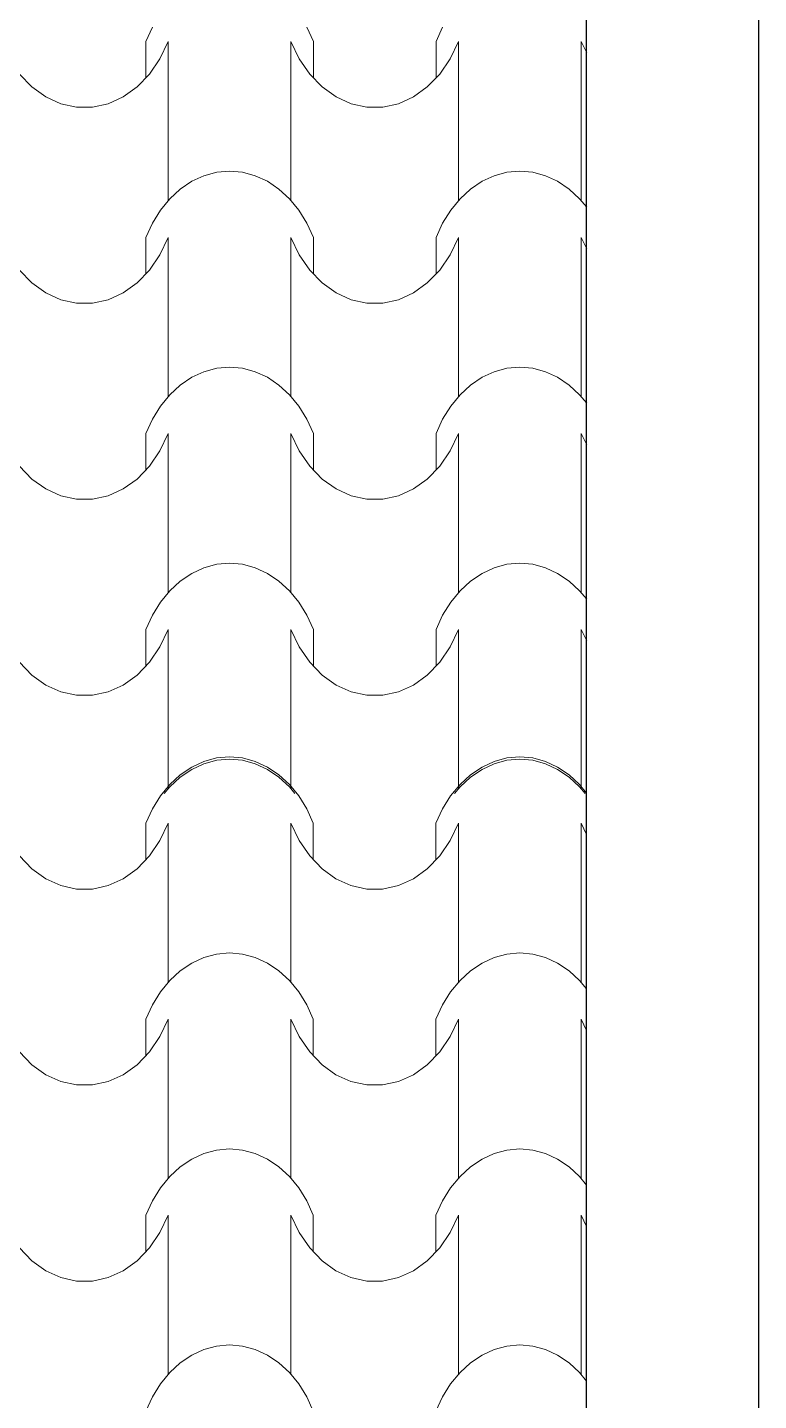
# Model space of a CAD drawing. Header units: millimetres. Extents: x 42452 to 2852333, y -419346 to 834876.
# Drawn here: x 2641725 to 2643426, y 655770 to 658967 of the extents above; entities that cross this region are included whole.
import ezdxf

# ---------------------------------------------------------------- set-up
doc = ezdxf.new("R2010")
doc.units = ezdxf.units.MM
doc.layers.add('M-2 keramitin shtrixi_Ном._пера__21_Pen_No__1', color=7, linetype='Continuous', lineweight=15)
doc.layers.add('memar', color=7, linetype='Continuous', lineweight=25)

# ---------------------------------------------------------------- blocks, each defined once
blk = doc.blocks.new('*X17')
at = {"layer": 'M-2 keramitin shtrixi_Ном._пера__21_Pen_No__1', "color": 7, "linetype": 'Continuous', "lineweight": 15}
for p, q in [((-244287.3, -1353510.1), (-244287.3, -1353428.7)), ((-244001.7, -1353510.1), (-244001.7, -1353428.7)), ((-243611.7, -1353510.1), (-243611.7, -1353428.7)), ((-243326.2, -1353510.1), (-243326.2, -1353428.7)), ((-244232.5, -1353465.7), (-244204.1, -1353452.6)), ((-244204.1, -1353452.6), (-244174.6, -1353444.6)), ((-244174.6, -1353444.6), (-244144.5, -1353441.9)), ((-244144.5, -1353441.9), (-244114.4, -1353444.6)), ((-244114.4, -1353444.6), (-244084.9, -1353452.6)), ((-244084.9, -1353452.6), (-244056.5, -1353465.7)), ((-243556.9, -1353465.7), (-243528.6, -1353452.6)), ((-243528.6, -1353452.6), (-243499, -1353444.6)), ((-243499, -1353444.6), (-243468.9, -1353441.9)), ((-243468.9, -1353441.9), (-243438.9, -1353444.6)), ((-243438.9, -1353444.6), (-243409.3, -1353452.6)), ((-243409.3, -1353452.6), (-243381, -1353465.7)), ((-244283.7, -1353506.2), (-244259.2, -1353483.6)), ((-244259.2, -1353483.6), (-244232.5, -1353465.7)), ((-244056.5, -1353465.7), (-244029.8, -1353483.6)), ((-244029.8, -1353483.6), (-244005.3, -1353506.2)), ((-243608.1, -1353506.2), (-243583.6, -1353483.6)), ((-243583.6, -1353483.6), (-243556.9, -1353465.7)), ((-243381, -1353465.7), (-243354.3, -1353483.6)), ((-243354.3, -1353483.6), (-243329.8, -1353506.2)), ((-244305.5, -1353532.8), (-244283.7, -1353506.2)), ((-244005.3, -1353506.2), (-243983.5, -1353532.8)), ((-243629.9, -1353532.8), (-243608.1, -1353506.2)), ((-243329.8, -1353506.2), (-243313.4, -1353526.1)), ((-244324.2, -1353563), (-244305.5, -1353532.8)), ((-243983.5, -1353532.8), (-243964.8, -1353563)), ((-243648.7, -1353563), (-243629.9, -1353532.8)), ((-244339.5, -1353596.3), (-244324.2, -1353563)), ((-243964.8, -1353563), (-243949.5, -1353596.3)), ((-243664, -1353596.3), (-243648.7, -1353563)), ((-244339.5, -1353681.3), (-244339.5, -1353596.3)), ((-244287.3, -1353596.3), (-244306.6, -1353636.8)), ((-244287.3, -1353781.3), (-244287.3, -1353596.3)), ((-244001.7, -1353781.3), (-244001.7, -1353596.3)), ((-243982.4, -1353636.8), (-244001.7, -1353596.3)), ((-243949.5, -1353681.3), (-243949.5, -1353596.3)), ((-243664, -1353681.3), (-243664, -1353596.3)), ((-243611.7, -1353596.3), (-243631, -1353636.8)), ((-243611.7, -1353781.3), (-243611.7, -1353596.3)), ((-243326.2, -1353781.3), (-243326.2, -1353596.3)), ((-243313.4, -1353623), (-243326.2, -1353596.3)), ((-244306.6, -1353636.8), (-244331, -1353672.5)), ((-243958, -1353672.5), (-243982.4, -1353636.8)), ((-243631, -1353636.8), (-243655.4, -1353672.5)), ((-244604.8, -1353702.4), (-244633.6, -1353672.5)), ((-244331, -1353672.5), (-244359.8, -1353702.4)), ((-243929.2, -1353702.4), (-243958, -1353672.5)), ((-243655.4, -1353672.5), (-243684.3, -1353702.4)), ((-244572.4, -1353725.6), (-244604.8, -1353702.4)), ((-244359.8, -1353702.4), (-244392.2, -1353725.6)), ((-243896.8, -1353725.6), (-243929.2, -1353702.4)), ((-243684.3, -1353702.4), (-243716.6, -1353725.6)), ((-244537.4, -1353741.5), (-244572.4, -1353725.6)), ((-244500.8, -1353749.6), (-244537.4, -1353741.5)), ((-244482.3, -1353749.6), (-244500.8, -1353749.6)), ((-244463.7, -1353749.6), (-244482.3, -1353749.6)), ((-244427.2, -1353741.5), (-244463.7, -1353749.6)), ((-244392.2, -1353725.6), (-244427.2, -1353741.5)), ((-243861.9, -1353741.5), (-243896.8, -1353725.6)), ((-243825.3, -1353749.6), (-243861.9, -1353741.5)), ((-243806.7, -1353749.6), (-243825.3, -1353749.6)), ((-243788.2, -1353749.6), (-243806.7, -1353749.6)), ((-243751.6, -1353741.5), (-243788.2, -1353749.6)), ((-243716.6, -1353725.6), (-243751.6, -1353741.5)), ((-244287.3, -1353966.4), (-244287.3, -1353781.3)), ((-244001.7, -1353966.4), (-244001.7, -1353781.3)), ((-243611.7, -1353966.4), (-243611.7, -1353781.3)), ((-243326.2, -1353966.4), (-243326.2, -1353781.3)), ((-244232.5, -1353922), (-244204.1, -1353908.9)), ((-244204.1, -1353908.9), (-244174.6, -1353901)), ((-244174.6, -1353901), (-244144.5, -1353898.3)), ((-244144.5, -1353898.3), (-244114.4, -1353901)), ((-244114.4, -1353901), (-244084.9, -1353908.9)), ((-244084.9, -1353908.9), (-244056.5, -1353922)), ((-243556.9, -1353922), (-243528.6, -1353908.9)), ((-243528.6, -1353908.9), (-243499, -1353901)), ((-243499, -1353901), (-243468.9, -1353898.3)), ((-243468.9, -1353898.3), (-243438.9, -1353901)), ((-243438.9, -1353901), (-243409.3, -1353908.9)), ((-243409.3, -1353908.9), (-243381, -1353922)), ((-244283.7, -1353962.5), (-244259.2, -1353940)), ((-244259.2, -1353940), (-244232.5, -1353922)), ((-244056.5, -1353922), (-244029.8, -1353940)), ((-244029.8, -1353940), (-244005.3, -1353962.5)), ((-243608.1, -1353962.5), (-243583.6, -1353940)), ((-243583.6, -1353940), (-243556.9, -1353922)), ((-243381, -1353922), (-243354.3, -1353940)), ((-243354.3, -1353940), (-243329.8, -1353962.5)), ((-244305.5, -1353989.1), (-244283.7, -1353962.5)), ((-244005.3, -1353962.5), (-243983.5, -1353989.1)), ((-243629.9, -1353989.1), (-243608.1, -1353962.5)), ((-243329.8, -1353962.5), (-243313.4, -1353982.4)), ((-244324.2, -1354019.4), (-244305.5, -1353989.1)), ((-243983.5, -1353989.1), (-243964.8, -1354019.4)), ((-243648.7, -1354019.4), (-243629.9, -1353989.1)), ((-244339.5, -1354052.6), (-244324.2, -1354019.4)), ((-243964.8, -1354019.4), (-243949.5, -1354052.6)), ((-243664, -1354052.6), (-243648.7, -1354019.4)), ((-244339.5, -1354137.7), (-244339.5, -1354052.6)), ((-244287.3, -1354052.6), (-244306.6, -1354093.1)), ((-244287.3, -1354237.7), (-244287.3, -1354052.6)), ((-244001.7, -1354237.7), (-244001.7, -1354052.6)), ((-243982.4, -1354093.1), (-244001.7, -1354052.6)), ((-243949.5, -1354137.7), (-243949.5, -1354052.6)), ((-243664, -1354137.7), (-243664, -1354052.6)), ((-243611.7, -1354052.6), (-243631, -1354093.1)), ((-243611.7, -1354237.7), (-243611.7, -1354052.6)), ((-243326.2, -1354237.7), (-243326.2, -1354052.6)), ((-243313.4, -1354079.3), (-243326.2, -1354052.6)), ((-244306.6, -1354093.1), (-244331, -1354128.8)), ((-243958, -1354128.8), (-243982.4, -1354093.1)), ((-243631, -1354093.1), (-243655.4, -1354128.8)), ((-244604.8, -1354158.8), (-244633.6, -1354128.8)), ((-244331, -1354128.8), (-244359.8, -1354158.8)), ((-243929.2, -1354158.8), (-243958, -1354128.8)), ((-243655.4, -1354128.8), (-243684.3, -1354158.8)), ((-244572.4, -1354182), (-244604.8, -1354158.8)), ((-244359.8, -1354158.8), (-244392.2, -1354182)), ((-243896.8, -1354182), (-243929.2, -1354158.8)), ((-243684.3, -1354158.8), (-243716.6, -1354182)), ((-244537.4, -1354197.9), (-244572.4, -1354182)), ((-244500.8, -1354205.9), (-244537.4, -1354197.9)), ((-244427.2, -1354197.9), (-244463.7, -1354205.9)), ((-244392.2, -1354182), (-244427.2, -1354197.9)), ((-243861.9, -1354197.9), (-243896.8, -1354182)), ((-243825.3, -1354205.9), (-243861.9, -1354197.9)), ((-243751.6, -1354197.9), (-243788.2, -1354205.9)), ((-243716.6, -1354182), (-243751.6, -1354197.9)), ((-244482.3, -1354205.9), (-244500.8, -1354205.9)), ((-244463.7, -1354205.9), (-244482.3, -1354205.9)), ((-243806.7, -1354205.9), (-243825.3, -1354205.9)), ((-243788.2, -1354205.9), (-243806.7, -1354205.9)), ((-244287.3, -1354422.8), (-244287.3, -1354237.7)), ((-244001.7, -1354422.8), (-244001.7, -1354237.7)), ((-243611.7, -1354422.8), (-243611.7, -1354237.7)), ((-243326.2, -1354422.8), (-243326.2, -1354237.7)), ((-244204.1, -1354365.3), (-244174.6, -1354357.3)), ((-244174.6, -1354357.3), (-244144.5, -1354354.6)), ((-244144.5, -1354354.6), (-244114.4, -1354357.3)), ((-244114.4, -1354357.3), (-244084.9, -1354365.3)), ((-243528.6, -1354365.3), (-243499, -1354357.3)), ((-243499, -1354357.3), (-243468.9, -1354354.6)), ((-243468.9, -1354354.6), (-243438.9, -1354357.3)), ((-243438.9, -1354357.3), (-243409.3, -1354365.3)), ((-244259.2, -1354396.3), (-244232.5, -1354378.4)), ((-244232.5, -1354378.4), (-244204.1, -1354365.3)), ((-244084.9, -1354365.3), (-244056.5, -1354378.4)), ((-244056.5, -1354378.4), (-244029.8, -1354396.3)), ((-243583.6, -1354396.3), (-243556.9, -1354378.4)), ((-243556.9, -1354378.4), (-243528.6, -1354365.3)), ((-243409.3, -1354365.3), (-243381, -1354378.4)), ((-243381, -1354378.4), (-243354.3, -1354396.3)), ((-244305.5, -1354445.5), (-244283.7, -1354418.9)), ((-244283.7, -1354418.9), (-244259.2, -1354396.3)), ((-244029.8, -1354396.3), (-244005.3, -1354418.9)), ((-244005.3, -1354418.9), (-243983.5, -1354445.5)), ((-243629.9, -1354445.5), (-243608.1, -1354418.9)), ((-243608.1, -1354418.9), (-243583.6, -1354396.3)), ((-243354.3, -1354396.3), (-243329.8, -1354418.9)), ((-243329.8, -1354418.9), (-243313.4, -1354438.8)), ((-244324.2, -1354475.7), (-244305.5, -1354445.5)), ((-243983.5, -1354445.5), (-243964.8, -1354475.7)), ((-243648.7, -1354475.7), (-243629.9, -1354445.5)), ((-244339.5, -1354509), (-244324.2, -1354475.7)), ((-243964.8, -1354475.7), (-243949.5, -1354509)), ((-243664, -1354509), (-243648.7, -1354475.7)), ((-244339.5, -1354594), (-244339.5, -1354509)), ((-244287.3, -1354509), (-244306.6, -1354549.5)), ((-244287.3, -1354694), (-244287.3, -1354509)), ((-244001.7, -1354694), (-244001.7, -1354509)), ((-243982.4, -1354549.5), (-244001.7, -1354509)), ((-243949.5, -1354594), (-243949.5, -1354509)), ((-243664, -1354594), (-243664, -1354509)), ((-243611.7, -1354509), (-243631, -1354549.5)), ((-243611.7, -1354694), (-243611.7, -1354509)), ((-243326.2, -1354694), (-243326.2, -1354509)), ((-243313.4, -1354535.7), (-243326.2, -1354509)), ((-244306.6, -1354549.5), (-244331, -1354585.2)), ((-243958, -1354585.2), (-243982.4, -1354549.5)), ((-243631, -1354549.5), (-243655.4, -1354585.2)), ((-244604.8, -1354615.1), (-244633.6, -1354585.2)), ((-244331, -1354585.2), (-244359.8, -1354615.1)), ((-243929.2, -1354615.1), (-243958, -1354585.2)), ((-243655.4, -1354585.2), (-243684.3, -1354615.1)), ((-244572.4, -1354638.3), (-244604.8, -1354615.1)), ((-244537.4, -1354654.2), (-244572.4, -1354638.3)), ((-244392.2, -1354638.3), (-244427.2, -1354654.2)), ((-244359.8, -1354615.1), (-244392.2, -1354638.3)), ((-243896.8, -1354638.3), (-243929.2, -1354615.1)), ((-243861.9, -1354654.2), (-243896.8, -1354638.3)), ((-243716.6, -1354638.3), (-243751.6, -1354654.2)), ((-243684.3, -1354615.1), (-243716.6, -1354638.3)), ((-244500.8, -1354662.3), (-244537.4, -1354654.2)), ((-244482.3, -1354662.3), (-244500.8, -1354662.3)), ((-244463.7, -1354662.3), (-244482.3, -1354662.3)), ((-244427.2, -1354654.2), (-244463.7, -1354662.3)), ((-243825.3, -1354662.3), (-243861.9, -1354654.2)), ((-243806.7, -1354662.3), (-243825.3, -1354662.3)), ((-243788.2, -1354662.3), (-243806.7, -1354662.3)), ((-243751.6, -1354654.2), (-243788.2, -1354662.3)), ((-244287.3, -1354879.1), (-244287.3, -1354694)), ((-244001.7, -1354879.1), (-244001.7, -1354694)), ((-243611.7, -1354879.1), (-243611.7, -1354694)), ((-243326.2, -1354879.1), (-243326.2, -1354694)), ((-244259.2, -1354852.7), (-244232.5, -1354834.7)), ((-244232.5, -1354834.7), (-244204.1, -1354821.6)), ((-244204.1, -1354821.6), (-244174.6, -1354813.7)), ((-244174.6, -1354813.7), (-244144.5, -1354811)), ((-244144.5, -1354811), (-244114.4, -1354813.7)), ((-244114.4, -1354813.7), (-244084.9, -1354821.6)), ((-244084.9, -1354821.6), (-244056.5, -1354834.7)), ((-244056.5, -1354834.7), (-244029.8, -1354852.7)), ((-243583.6, -1354852.7), (-243556.9, -1354834.7)), ((-243556.9, -1354834.7), (-243528.6, -1354821.6)), ((-243528.6, -1354821.6), (-243499, -1354813.7)), ((-243499, -1354813.7), (-243468.9, -1354811)), ((-243468.9, -1354811), (-243438.9, -1354813.7)), ((-243438.9, -1354813.7), (-243409.3, -1354821.6)), ((-243409.3, -1354821.6), (-243381, -1354834.7)), ((-243381, -1354834.7), (-243354.3, -1354852.7)), ((-244283.7, -1354875.2), (-244259.2, -1354852.7)), ((-244029.8, -1354852.7), (-244005.3, -1354875.2)), ((-243608.1, -1354875.2), (-243583.6, -1354852.7)), ((-243354.3, -1354852.7), (-243329.8, -1354875.2)), ((-244324.2, -1354932.1), (-244305.5, -1354901.8)), ((-244305.5, -1354901.8), (-244283.7, -1354875.2)), ((-244005.3, -1354875.2), (-243983.5, -1354901.8)), ((-243983.5, -1354901.8), (-243964.8, -1354932.1)), ((-243648.7, -1354932.1), (-243629.9, -1354901.8)), ((-243629.9, -1354901.8), (-243608.1, -1354875.2)), ((-243329.8, -1354875.2), (-243313.4, -1354895.1)), ((-244339.5, -1354965.3), (-244324.2, -1354932.1)), ((-243964.8, -1354932.1), (-243949.5, -1354965.3)), ((-243664, -1354965.3), (-243648.7, -1354932.1)), ((-244339.5, -1360897.8), (-244324.2, -1360864.6)), ((-243964.8, -1360864.6), (-243949.5, -1360897.8)), ((-243664, -1360897.8), (-243648.7, -1360864.6)), ((-244339.5, -1360982.9), (-244339.5, -1360897.8)), ((-244287.3, -1360897.8), (-244306.6, -1360938.3)), ((-244287.3, -1361082.9), (-244287.3, -1360897.8)), ((-244001.7, -1361082.9), (-244001.7, -1360897.8)), ((-243982.4, -1360938.3), (-244001.7, -1360897.8)), ((-243949.5, -1360982.9), (-243949.5, -1360897.8)), ((-243664, -1360982.9), (-243664, -1360897.8)), ((-243611.7, -1360897.8), (-243631, -1360938.3)), ((-243611.7, -1361082.9), (-243611.7, -1360897.8)), ((-243326.2, -1361082.9), (-243326.2, -1360897.8)), ((-243313.4, -1360924.6), (-243326.2, -1360897.8)), ((-244306.6, -1360938.3), (-244331, -1360974.1)), ((-243958, -1360974.1), (-243982.4, -1360938.3)), ((-243631, -1360938.3), (-243655.4, -1360974.1)), ((-244604.8, -1361004), (-244633.6, -1360974.1)), ((-244331, -1360974.1), (-244359.8, -1361004)), ((-243929.2, -1361004), (-243958, -1360974.1)), ((-243655.4, -1360974.1), (-243684.3, -1361004)), ((-244572.4, -1361027.2), (-244604.8, -1361004)), ((-244359.8, -1361004), (-244392.2, -1361027.2)), ((-243896.8, -1361027.2), (-243929.2, -1361004)), ((-243684.3, -1361004), (-243716.6, -1361027.2)), ((-244537.4, -1361043.1), (-244572.4, -1361027.2)), ((-244392.2, -1361027.2), (-244427.2, -1361043.1)), ((-243861.9, -1361043.1), (-243896.8, -1361027.2)), ((-243716.6, -1361027.2), (-243751.6, -1361043.1)), ((-244500.8, -1361051.1), (-244537.4, -1361043.1)), ((-244482.3, -1361051.1), (-244500.8, -1361051.1)), ((-244463.7, -1361051.1), (-244482.3, -1361051.1)), ((-244427.2, -1361043.1), (-244463.7, -1361051.1)), ((-243825.3, -1361051.1), (-243861.9, -1361043.1)), ((-243806.7, -1361051.1), (-243825.3, -1361051.1)), ((-243788.2, -1361051.1), (-243806.7, -1361051.1)), ((-243751.6, -1361043.1), (-243788.2, -1361051.1)), ((-244287.3, -1361268), (-244287.3, -1361082.9)), ((-244001.7, -1361268), (-244001.7, -1361082.9)), ((-243611.7, -1361268), (-243611.7, -1361082.9)), ((-243326.2, -1361268), (-243326.2, -1361082.9)), ((-244259.2, -1361241.6), (-244232.5, -1361223.6)), ((-244232.5, -1361223.6), (-244204.1, -1361210.5)), ((-244204.1, -1361210.5), (-244174.6, -1361202.5)), ((-244174.6, -1361202.5), (-244144.5, -1361199.9)), ((-244144.5, -1361199.9), (-244114.4, -1361202.5)), ((-244114.4, -1361202.5), (-244084.9, -1361210.5)), ((-244084.9, -1361210.5), (-244056.5, -1361223.6)), ((-244056.5, -1361223.6), (-244029.8, -1361241.6)), ((-243583.6, -1361241.6), (-243556.9, -1361223.6)), ((-243556.9, -1361223.6), (-243528.6, -1361210.5)), ((-243528.6, -1361210.5), (-243499, -1361202.5)), ((-243499, -1361202.5), (-243468.9, -1361199.9)), ((-243468.9, -1361199.9), (-243438.9, -1361202.5)), ((-243438.9, -1361202.5), (-243409.3, -1361210.5)), ((-243409.3, -1361210.5), (-243381, -1361223.6)), ((-243381, -1361223.6), (-243354.3, -1361241.6)), ((-244283.7, -1361264.1), (-244259.2, -1361241.6)), ((-244029.8, -1361241.6), (-244005.3, -1361264.1)), ((-243608.1, -1361264.1), (-243583.6, -1361241.6)), ((-243354.3, -1361241.6), (-243329.8, -1361264.1)), ((-244324.2, -1361320.9), (-244305.5, -1361290.7)), ((-244305.5, -1361290.7), (-244283.7, -1361264.1)), ((-244005.3, -1361264.1), (-243983.5, -1361290.7)), ((-243983.5, -1361290.7), (-243964.8, -1361320.9)), ((-243648.7, -1361320.9), (-243629.9, -1361290.7)), ((-243629.9, -1361290.7), (-243608.1, -1361264.1)), ((-243329.8, -1361264.1), (-243313.4, -1361284)), ((-244339.5, -1361354.2), (-244324.2, -1361320.9)), ((-243964.8, -1361320.9), (-243949.5, -1361354.2)), ((-243664, -1361354.2), (-243648.7, -1361320.9)), ((-244339.5, -1361439.3), (-244339.5, -1361354.2)), ((-244287.3, -1361354.2), (-244306.6, -1361394.7)), ((-244287.3, -1361539.3), (-244287.3, -1361354.2)), ((-244001.7, -1361539.3), (-244001.7, -1361354.2)), ((-243982.4, -1361394.7), (-244001.7, -1361354.2)), ((-243949.5, -1361439.3), (-243949.5, -1361354.2)), ((-243664, -1361439.3), (-243664, -1361354.2)), ((-243611.7, -1361354.2), (-243631, -1361394.7)), ((-243611.7, -1361539.3), (-243611.7, -1361354.2)), ((-243326.2, -1361539.3), (-243326.2, -1361354.2)), ((-243313.4, -1361380.9), (-243326.2, -1361354.2)), ((-244306.6, -1361394.7), (-244331, -1361430.4)), ((-243958, -1361430.4), (-243982.4, -1361394.7)), ((-243631, -1361394.7), (-243655.4, -1361430.4)), ((-244604.8, -1361460.3), (-244633.6, -1361430.4)), ((-244331, -1361430.4), (-244359.8, -1361460.3)), ((-243929.2, -1361460.3), (-243958, -1361430.4)), ((-243655.4, -1361430.4), (-243684.3, -1361460.3)), ((-244572.4, -1361483.6), (-244604.8, -1361460.3)), ((-244537.4, -1361499.4), (-244572.4, -1361483.6)), ((-244392.2, -1361483.6), (-244427.2, -1361499.4)), ((-244359.8, -1361460.3), (-244392.2, -1361483.6)), ((-243896.8, -1361483.6), (-243929.2, -1361460.3)), ((-243861.9, -1361499.4), (-243896.8, -1361483.6)), ((-243716.6, -1361483.6), (-243751.6, -1361499.4)), ((-243684.3, -1361460.3), (-243716.6, -1361483.6)), ((-244500.8, -1361507.5), (-244537.4, -1361499.4)), ((-244482.3, -1361507.5), (-244500.8, -1361507.5)), ((-244463.7, -1361507.5), (-244482.3, -1361507.5)), ((-244427.2, -1361499.4), (-244463.7, -1361507.5)), ((-243825.3, -1361507.5), (-243861.9, -1361499.4)), ((-243806.7, -1361507.5), (-243825.3, -1361507.5)), ((-243788.2, -1361507.5), (-243806.7, -1361507.5)), ((-243751.6, -1361499.4), (-243788.2, -1361507.5)), ((-244287.3, -1361724.3), (-244287.3, -1361539.3)), ((-244001.7, -1361724.3), (-244001.7, -1361539.3)), ((-243611.7, -1361724.3), (-243611.7, -1361539.3)), ((-243326.2, -1361724.3), (-243326.2, -1361539.3)), ((-244232.5, -1361679.9), (-244204.1, -1361666.8)), ((-244204.1, -1361666.8), (-244174.6, -1361658.9)), ((-244174.6, -1361658.9), (-244144.5, -1361656.2)), ((-244144.5, -1361656.2), (-244114.4, -1361658.9)), ((-244114.4, -1361658.9), (-244084.9, -1361666.8)), ((-244084.9, -1361666.8), (-244056.5, -1361679.9)), ((-243556.9, -1361679.9), (-243528.6, -1361666.8)), ((-243528.6, -1361666.8), (-243499, -1361658.9)), ((-243499, -1361658.9), (-243468.9, -1361656.2)), ((-243468.9, -1361656.2), (-243438.9, -1361658.9)), ((-243438.9, -1361658.9), (-243409.3, -1361666.8)), ((-243409.3, -1361666.8), (-243381, -1361679.9)), ((-244283.7, -1361720.4), (-244259.2, -1361697.9)), ((-244259.2, -1361697.9), (-244232.5, -1361679.9)), ((-244056.5, -1361679.9), (-244029.8, -1361697.9)), ((-244029.8, -1361697.9), (-244005.3, -1361720.4)), ((-243608.1, -1361720.4), (-243583.6, -1361697.9)), ((-243583.6, -1361697.9), (-243556.9, -1361679.9)), ((-243381, -1361679.9), (-243354.3, -1361697.9)), ((-243354.3, -1361697.9), (-243329.8, -1361720.4)), ((-244305.5, -1361747.1), (-244283.7, -1361720.4)), ((-244005.3, -1361720.4), (-243983.5, -1361747.1)), ((-243629.9, -1361747.1), (-243608.1, -1361720.4)), ((-243329.8, -1361720.4), (-243313.4, -1361740.4)), ((-244324.2, -1361777.3), (-244305.5, -1361747.1)), ((-243983.5, -1361747.1), (-243964.8, -1361777.3)), ((-243648.7, -1361777.3), (-243629.9, -1361747.1)), ((-244339.5, -1361810.5), (-244324.2, -1361777.3)), ((-243964.8, -1361777.3), (-243949.5, -1361810.5)), ((-243664, -1361810.5), (-243648.7, -1361777.3)), ((-244339.5, -1361895.6), (-244339.5, -1361810.5)), ((-244287.3, -1361810.5), (-244306.6, -1361851)), ((-244287.3, -1361995.6), (-244287.3, -1361810.5)), ((-244001.7, -1361995.6), (-244001.7, -1361810.5)), ((-243982.4, -1361851), (-244001.7, -1361810.5)), ((-243949.5, -1361895.6), (-243949.5, -1361810.5)), ((-243664, -1361895.6), (-243664, -1361810.5)), ((-243611.7, -1361810.5), (-243631, -1361851)), ((-243611.7, -1361995.6), (-243611.7, -1361810.5)), ((-243326.2, -1361995.6), (-243326.2, -1361810.5)), ((-243313.4, -1361837.3), (-243326.2, -1361810.5)), ((-244306.6, -1361851), (-244331, -1361886.8)), ((-243958, -1361886.8), (-243982.4, -1361851)), ((-243631, -1361851), (-243655.4, -1361886.8)), ((-244604.8, -1361916.7), (-244633.6, -1361886.8)), ((-244331, -1361886.8), (-244359.8, -1361916.7)), ((-243929.2, -1361916.7), (-243958, -1361886.8)), ((-243655.4, -1361886.8), (-243684.3, -1361916.7)), ((-244572.4, -1361939.9), (-244604.8, -1361916.7)), ((-244359.8, -1361916.7), (-244392.2, -1361939.9)), ((-243896.8, -1361939.9), (-243929.2, -1361916.7)), ((-243684.3, -1361916.7), (-243716.6, -1361939.9)), ((-244537.4, -1361955.8), (-244572.4, -1361939.9)), ((-244500.8, -1361963.8), (-244537.4, -1361955.8)), ((-244482.3, -1361963.8), (-244500.8, -1361963.8)), ((-244463.7, -1361963.8), (-244482.3, -1361963.8)), ((-244427.2, -1361955.8), (-244463.7, -1361963.8)), ((-244392.2, -1361939.9), (-244427.2, -1361955.8)), ((-243861.9, -1361955.8), (-243896.8, -1361939.9)), ((-243825.3, -1361963.8), (-243861.9, -1361955.8)), ((-243806.7, -1361963.8), (-243825.3, -1361963.8)), ((-243788.2, -1361963.8), (-243806.7, -1361963.8)), ((-243751.6, -1361955.8), (-243788.2, -1361963.8)), ((-243716.6, -1361939.9), (-243751.6, -1361955.8)), ((-244287.3, -1362180.7), (-244287.3, -1361995.6)), ((-244001.7, -1362180.7), (-244001.7, -1361995.6)), ((-243611.7, -1362180.7), (-243611.7, -1361995.6)), ((-243326.2, -1362180.7), (-243326.2, -1361995.6)), ((-244232.5, -1362136.3), (-244204.1, -1362123.2)), ((-244204.1, -1362123.2), (-244174.6, -1362115.2)), ((-244174.6, -1362115.2), (-244144.5, -1362112.6)), ((-244144.5, -1362112.6), (-244114.4, -1362115.2)), ((-244114.4, -1362115.2), (-244084.9, -1362123.2)), ((-244084.9, -1362123.2), (-244056.5, -1362136.3)), ((-243556.9, -1362136.3), (-243528.6, -1362123.2)), ((-243528.6, -1362123.2), (-243499, -1362115.2)), ((-243499, -1362115.2), (-243468.9, -1362112.6)), ((-243468.9, -1362112.6), (-243438.9, -1362115.2)), ((-243438.9, -1362115.2), (-243409.3, -1362123.2)), ((-243409.3, -1362123.2), (-243381, -1362136.3)), ((-244283.7, -1362176.8), (-244259.2, -1362154.3)), ((-244259.2, -1362154.3), (-244232.5, -1362136.3)), ((-244056.5, -1362136.3), (-244029.8, -1362154.3)), ((-244029.8, -1362154.3), (-244005.3, -1362176.8)), ((-243608.1, -1362176.8), (-243583.6, -1362154.3)), ((-243583.6, -1362154.3), (-243556.9, -1362136.3)), ((-243381, -1362136.3), (-243354.3, -1362154.3)), ((-243354.3, -1362154.3), (-243329.8, -1362176.8)), ((-244305.5, -1362203.4), (-244283.7, -1362176.8)), ((-244005.3, -1362176.8), (-243983.5, -1362203.4)), ((-243629.9, -1362203.4), (-243608.1, -1362176.8)), ((-243329.8, -1362176.8), (-243313.4, -1362196.7)), ((-244324.2, -1362233.6), (-244305.5, -1362203.4)), ((-243983.5, -1362203.4), (-243964.8, -1362233.6)), ((-243648.7, -1362233.6), (-243629.9, -1362203.4)), ((-244339.5, -1362266.9), (-244324.2, -1362233.6)), ((-243964.8, -1362233.6), (-243949.5, -1362266.9)), ((-243664, -1362266.9), (-243648.7, -1362233.6)), ((-244339.5, -1362352), (-244339.5, -1362266.9)), ((-244287.3, -1362266.9), (-244306.6, -1362307.4)), ((-244287.3, -1362452), (-244287.3, -1362266.9)), ((-244001.7, -1362452), (-244001.7, -1362266.9)), ((-243982.4, -1362307.4), (-244001.7, -1362266.9)), ((-243949.5, -1362352), (-243949.5, -1362266.9)), ((-243664, -1362352), (-243664, -1362266.9)), ((-243611.7, -1362266.9), (-243631, -1362307.4)), ((-243611.7, -1362452), (-243611.7, -1362266.9)), ((-243326.2, -1362452), (-243326.2, -1362266.9)), ((-243313.4, -1362293.6), (-243326.2, -1362266.9)), ((-244306.6, -1362307.4), (-244331, -1362343.1)), ((-243958, -1362343.1), (-243982.4, -1362307.4)), ((-243631, -1362307.4), (-243655.4, -1362343.1)), ((-244604.8, -1362373), (-244633.6, -1362343.1)), ((-244331, -1362343.1), (-244359.8, -1362373)), ((-243929.2, -1362373), (-243958, -1362343.1)), ((-243655.4, -1362343.1), (-243684.3, -1362373)), ((-244572.4, -1362396.3), (-244604.8, -1362373)), ((-244359.8, -1362373), (-244392.2, -1362396.3)), ((-243896.8, -1362396.3), (-243929.2, -1362373)), ((-243684.3, -1362373), (-243716.6, -1362396.3)), ((-244537.4, -1362412.1), (-244572.4, -1362396.3)), ((-244500.8, -1362420.2), (-244537.4, -1362412.1)), ((-244427.2, -1362412.1), (-244463.7, -1362420.2)), ((-244392.2, -1362396.3), (-244427.2, -1362412.1)), ((-243861.9, -1362412.1), (-243896.8, -1362396.3)), ((-243825.3, -1362420.2), (-243861.9, -1362412.1)), ((-243751.6, -1362412.1), (-243788.2, -1362420.2)), ((-243716.6, -1362396.3), (-243751.6, -1362412.1)), ((-244482.3, -1362420.2), (-244500.8, -1362420.2)), ((-244463.7, -1362420.2), (-244482.3, -1362420.2)), ((-243806.7, -1362420.2), (-243825.3, -1362420.2)), ((-243788.2, -1362420.2), (-243806.7, -1362420.2)), ((-244287.3, -1362637), (-244287.3, -1362452)), ((-244001.7, -1362637), (-244001.7, -1362452)), ((-243611.7, -1362637), (-243611.7, -1362452)), ((-243326.2, -1362637), (-243326.2, -1362452)), ((-244204.1, -1362579.5), (-244174.6, -1362571.6)), ((-244174.6, -1362571.6), (-244144.5, -1362568.9)), ((-244144.5, -1362568.9), (-244114.4, -1362571.6)), ((-244114.4, -1362571.6), (-244084.9, -1362579.5)), ((-243528.6, -1362579.5), (-243499, -1362571.6)), ((-243499, -1362571.6), (-243468.9, -1362568.9)), ((-243468.9, -1362568.9), (-243438.9, -1362571.6)), ((-243438.9, -1362571.6), (-243409.3, -1362579.5)), ((-244259.2, -1362610.6), (-244232.5, -1362592.6)), ((-244232.5, -1362592.6), (-244204.1, -1362579.5)), ((-244084.9, -1362579.5), (-244056.5, -1362592.6)), ((-244056.5, -1362592.6), (-244029.8, -1362610.6)), ((-243583.6, -1362610.6), (-243556.9, -1362592.6)), ((-243556.9, -1362592.6), (-243528.6, -1362579.5)), ((-243409.3, -1362579.5), (-243381, -1362592.6)), ((-243381, -1362592.6), (-243354.3, -1362610.6)), ((-244296.6, -1362648.9), (-244283.7, -1362633.1)), ((-244283.7, -1362633.1), (-244259.2, -1362610.6)), ((-244029.8, -1362610.6), (-244005.3, -1362633.1)), ((-244005.3, -1362633.1), (-243992.4, -1362648.9)), ((-243621.1, -1362648.9), (-243608.1, -1362633.1)), ((-243608.1, -1362633.1), (-243583.6, -1362610.6)), ((-243354.3, -1362610.6), (-243329.8, -1362633.1)), ((-243329.8, -1362633.1), (-243316.8, -1362648.9))]:
    blk.add_line(p, q, dxfattribs=at)
blk = doc.blocks.new('Fill_2')
at = {"layer": 'M-2 keramitin shtrixi_Ном._пера__21_Pen_No__1', "color": 7, "linetype": 'Continuous', "lineweight": 15}
blk.add_blockref('*X17', (0, 0), dxfattribs=at)

msp = doc.modelspace()

# ---------------------------------------------------------------- linework, layer by layer
at = {"layer": 'memar', "color": 0, "lineweight": 25}
for points in [[(2643025.96356, 654961.54702), (2643026.33493, 673661.54702)], [(2643426.14, 660761.54702), (2643426.14, 654961.54702)]]:
    msp.add_lwpolyline(points, dxfattribs=at)

# ---------------------------------------------------------------- block references
at = {"layer": 'memar', "color": 7, "linetype": 'Continuous', "lineweight": 25}
for p in [(2886339.52978, 2019832.0495), (2886339.40236, 2010710.49399)]:
    msp.add_blockref('Fill_2', p, dxfattribs=at)

doc.saveas('drawing.dxf')
